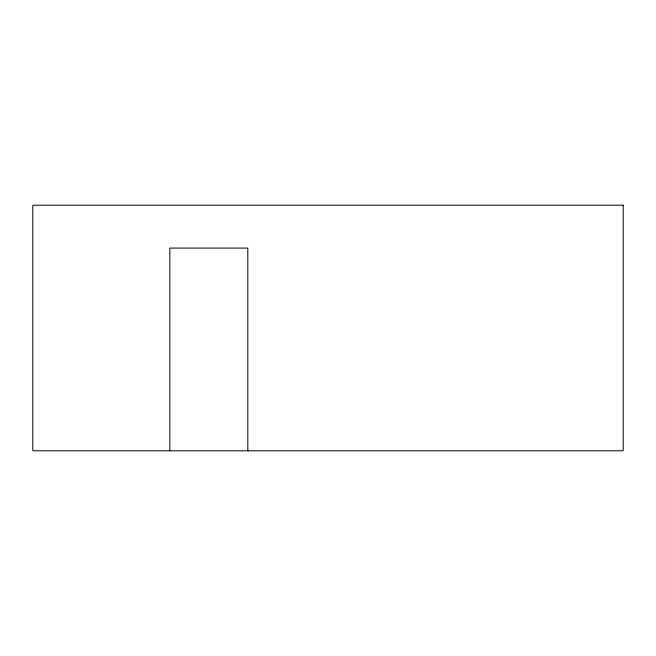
<?xml version="1.0" encoding="UTF-8"?>
<svg xmlns="http://www.w3.org/2000/svg" width="656" height="656" viewBox="0 0 656 656"><rect width="100%" height="100%" fill="white"/><g stroke="black" fill="none" stroke-linecap="round" stroke-linejoin="round"><path stroke-width="0.98" d="M247.812 450.787L247.812 248.083L169.838 248.083L169.838 450.787M623.2 205.213L32.8 205.213L32.8 450.787L623.2 450.787L623.2 205.213"/></g></svg>
